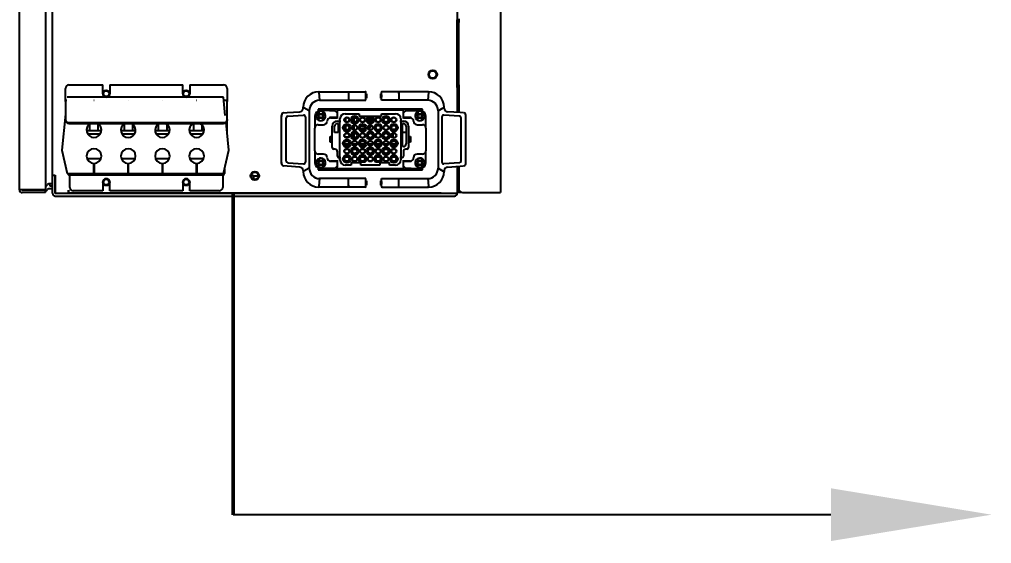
# Model space of a CAD drawing. Header units: inches. Extents: x 0 to 34, y 0 to 22.
# Drawn here: x 24.772 to 27.797, y 3.412 to 5.043 of the extents above; entities that cross this region are included whole.
import ezdxf
from ezdxf import colors
from ezdxf.entities.mleader import LeaderData, LeaderLine
from ezdxf.enums import TextEntityAlignment as Align
from ezdxf.math import Vec2, Vec3

# ---------------------------------------------------------------- set-up
doc = ezdxf.new("R2010")
doc.units = ezdxf.units.IN
doc.header["$MEASUREMENT"] = 0
doc.layers.add('ETHERNET', color=150, linetype='Continuous', lineweight=50)
doc.layers.add('PSYMS', color=7, linetype='Continuous')
doc.styles.get("Standard").update_dxf_attribs({"font": 'arial.ttf'})
doc.styles.add('WD', font='romans.shx')

# ---------------------------------------------------------------- blocks, each defined once
blk = doc.blocks.new('HDV1_RIB30')
at = {"color": 7, "linetype": 'Continuous'}
for p, q in [((0.2583, 0.0215), (0.2583, 1.9934)), ((0.3394, 1.9934), (0.3394, 0.0215)), ((1.7556, 1.9858), (1.7556, 0.0183)), ((0.361, 0.0669), (0.361, 1.9096)), ((1.6205, 1.4538), (1.6205, 0.5503)), ((1.6205, 0.5426), (1.6205, 0.5503)), ((1.6259, 0.5534), (1.6259, 0.5426)), ((1.6205, 0.348), (1.6205, 0.5426)), ((1.6259, 0.348), (1.6259, 0.5426)), ((0.4016, 0.2994), (0.4016, 0.3372)), ((0.4124, 0.348), (0.5178, 0.348)), ((0.5178, 0.321), (0.5178, 0.348)), ((0.5394, 0.348), (0.7664, 0.348)), ((0.5394, 0.348), (0.5394, 0.321)), ((0.7664, 0.321), (0.7664, 0.348)), ((0.788, 0.348), (0.8934, 0.348)), ((0.788, 0.348), (0.788, 0.321)), ((0.9043, 0.3372), (0.9043, 0.2994)), ((1.6205, 0.3403), (1.6205, 0.348)), ((1.6205, 0.3403), (1.6205, 0.2617)), ((1.6259, 0.3372), (1.6205, 0.3372)), ((1.6259, 0.348), (1.6259, 0.3372)), ((1.6259, 0.3372), (1.6259, 0.3372)), ((1.6259, 0.3372), (1.6259, 0.2613)), ((1.6259, 0.2613), (1.6259, 0.3372)), ((0.49, 0.3102), (0.4068, 0.3102)), ((0.5965, 0.3102), (0.4905, 0.3102)), ((0.703, 0.3102), (0.597, 0.3102)), ((0.8095, 0.3102), (0.7035, 0.3102)), ((0.8932, 0.3102), (0.81, 0.3102)), ((0.8989, 0.2531), (0.8932, 0.3102)), ((1.1897, 0.3269), (1.1907, 0.3269)), ((1.1899, 0.3242), (1.1924, 0.3002)), ((1.1907, 0.3269), (1.2811, 0.3269)), ((1.2826, 0.3242), (1.2804, 0.3242)), ((1.2811, 0.3269), (1.2848, 0.3269)), ((1.2848, 0.3242), (1.2826, 0.3242)), ((1.2826, 0.3242), (1.2826, 0.3002)), ((1.2848, 0.3269), (1.3205, 0.3269)), ((1.3205, 0.3269), (1.3338, 0.3269)), ((1.3365, 0.3002), (1.3365, 0.3242)), ((1.337, 0.3205), (1.3365, 0.3205)), ((1.3365, 0.3175), (1.3365, 0.3175)), ((1.3365, 0.3175), (1.3365, 0.3094)), ((1.3365, 0.3175), (1.3365, 0.3175)), ((1.3365, 0.3094), (1.3365, 0.3094)), ((1.3365, 0.3094), (1.3365, 0.3094)), ((1.337, 0.3069), (1.3365, 0.3069)), ((1.3387, 0.3205), (1.337, 0.3205)), ((1.3387, 0.3069), (1.337, 0.3069)), ((1.3387, 0.3205), (1.3387, 0.3069)), ((1.3387, 0.3205), (1.3387, 0.3205)), ((1.3387, 0.3069), (1.3387, 0.3069)), ((1.3823, 0.3205), (1.3822, 0.3205)), ((1.3822, 0.3205), (1.3822, 0.3069)), ((1.3823, 0.3069), (1.3822, 0.3069)), ((1.3823, 0.3205), (1.384, 0.3205)), ((1.3823, 0.3069), (1.384, 0.3069)), ((1.384, 0.3205), (1.3845, 0.3205)), ((1.384, 0.3069), (1.3845, 0.3069)), ((1.3844, 0.3175), (1.3844, 0.3175)), ((1.3844, 0.3175), (1.3844, 0.3094)), ((1.3844, 0.3175), (1.3845, 0.3175)), ((1.3844, 0.3094), (1.3844, 0.3094)), ((1.3844, 0.3094), (1.3845, 0.3094)), ((1.3845, 0.3002), (1.3845, 0.3242)), ((1.4005, 0.3269), (1.3872, 0.3269)), ((1.4361, 0.3269), (1.4005, 0.3269)), ((1.4398, 0.3269), (1.4361, 0.3269)), ((1.4361, 0.3242), (1.4384, 0.3242)), ((1.4384, 0.3242), (1.4384, 0.3002)), ((1.4384, 0.3242), (1.4406, 0.3242)), ((1.5302, 0.3269), (1.4398, 0.3269)), ((1.531, 0.3242), (1.5286, 0.3002)), ((1.5313, 0.3269), (1.5302, 0.3269)), ((0.4016, 0.2994), (0.4016, 0.2994)), ((0.4016, 0.2967), (0.4016, 0.2994)), ((0.4057, 0.2994), (0.4016, 0.2994)), ((0.4016, 0.2967), (0.4016, 0.2399)), ((0.4905, 0.2994), (0.49, 0.2994)), ((0.597, 0.2994), (0.5965, 0.2994)), ((0.7035, 0.2994), (0.703, 0.2994)), ((0.81, 0.2994), (0.8095, 0.2994)), ((0.8988, 0.2994), (0.8943, 0.2994)), ((0.9043, 0.2994), (0.8988, 0.2994)), ((0.9043, 0.2994), (0.9043, 0.2994)), ((0.9043, 0.2994), (0.9043, 0.2967)), ((0.9043, 0.2399), (0.9043, 0.2967)), ((1.141, 0.2768), (1.141, 0.2783)), ((1.141, 0.2751), (1.141, 0.2768)), ((1.1599, 0.2678), (1.1437, 0.2768)), ((1.188, 0.2729), (1.188, 0.2671)), ((1.5124, 0.2729), (1.188, 0.2729)), ((1.188, 0.2727), (1.2172, 0.2727)), ((1.1924, 0.3002), (1.2826, 0.3002)), ((1.2172, 0.2688), (1.2172, 0.2729)), ((1.2172, 0.2688), (1.2172, 0.2729)), ((1.2264, 0.2688), (1.2264, 0.2729)), ((1.2264, 0.2688), (1.2264, 0.2729)), ((1.2315, 0.2711), (1.2284, 0.2729)), ((1.2317, 0.2729), (1.2332, 0.272)), ((1.233, 0.2721), (1.233, 0.2729)), ((1.2729, 0.2729), (1.2729, 0.2702)), ((1.2826, 0.3002), (1.3205, 0.3002)), ((1.2891, 0.2729), (1.2891, 0.2702)), ((1.2999, 0.2702), (1.2999, 0.2729)), ((1.3162, 0.2729), (1.3162, 0.2702)), ((1.3178, 0.2702), (1.3178, 0.2729)), ((1.3205, 0.3002), (1.3365, 0.3002)), ((1.3605, 0.2702), (1.3605, 0.2729)), ((1.4005, 0.3002), (1.3845, 0.3002)), ((1.4384, 0.3002), (1.4005, 0.3002)), ((1.5286, 0.3002), (1.4384, 0.3002)), ((1.4891, 0.2729), (1.4891, 0.2688)), ((1.4891, 0.2729), (1.4891, 0.2688)), ((1.4983, 0.2729), (1.4983, 0.2688)), ((1.4983, 0.2729), (1.4983, 0.2688)), ((1.5097, 0.2716), (1.5097, 0.2729)), ((1.5124, 0.2723), (1.5097, 0.2723)), ((1.5124, 0.2671), (1.5124, 0.2729)), ((1.561, 0.2678), (1.5772, 0.2768)), ((1.5799, 0.2768), (1.5799, 0.2783)), ((1.5799, 0.2751), (1.5799, 0.2768)), ((0.4016, 0.2574), (0.3905, 0.1453)), ((1.0734, 0.1035), (1.0734, 0.253)), ((1.0813, 0.2609), (1.0914, 0.2616)), ((1.0886, 0.111), (1.0886, 0.2455)), ((1.0914, 0.2616), (1.131, 0.2643)), ((1.0936, 0.2509), (1.1423, 0.2543)), ((1.148, 0.2489), (1.148, 0.1076)), ((1.1599, 0.2678), (1.1599, 0.0888)), ((1.1778, 0.251), (1.1778, 0.2169)), ((1.1854, 0.259), (1.1842, 0.2601)), ((1.1881, 0.2562), (1.1854, 0.259)), ((1.19, 0.2512), (1.1871, 0.2541)), ((1.1871, 0.2484), (1.19, 0.2512)), ((1.1873, 0.2632), (1.1884, 0.262)), ((1.1903, 0.254), (1.1881, 0.2562)), ((1.1884, 0.262), (1.1912, 0.2593)), ((1.1919, 0.2512), (1.19, 0.2512)), ((1.1912, 0.2593), (1.1934, 0.2571)), ((1.1933, 0.2603), (1.1962, 0.2574)), ((1.1962, 0.2451), (1.1933, 0.2422)), ((1.2228, 0.2688), (1.1956, 0.2688)), ((1.1962, 0.2574), (1.199, 0.2603)), ((1.1962, 0.2574), (1.1962, 0.2555)), ((1.1962, 0.2451), (1.1962, 0.247)), ((1.199, 0.2422), (1.1962, 0.2451)), ((1.2011, 0.2432), (1.199, 0.2454)), ((1.2004, 0.2512), (1.2023, 0.2512)), ((1.2039, 0.2405), (1.2011, 0.2432)), ((1.202, 0.2484), (1.2042, 0.2463)), ((1.2052, 0.2541), (1.2023, 0.2512)), ((1.2023, 0.2512), (1.2052, 0.2484)), ((1.2042, 0.2463), (1.2069, 0.2435)), ((1.2069, 0.2435), (1.2081, 0.2424)), ((1.2228, 0.2688), (1.2343, 0.2688)), ((1.2343, 0.2464), (1.2248, 0.2464)), ((1.2304, 0.2705), (1.2264, 0.2705)), ((1.2264, 0.2458), (1.2264, 0.2464)), ((1.2264, 0.2458), (1.2264, 0.2464)), ((1.2264, 0.2458), (1.247, 0.2458)), ((1.2274, 0.2688), (1.2324, 0.2716)), ((1.2332, 0.2702), (1.2307, 0.2688)), ((1.233, 0.2458), (1.233, 0.2464)), ((1.2334, 0.2719), (1.2362, 0.2719)), ((1.2362, 0.2703), (1.2334, 0.2703)), ((1.2343, 0.2688), (1.24, 0.2688)), ((1.247, 0.2464), (1.2343, 0.2464)), ((1.2362, 0.2719), (1.2362, 0.2703)), ((1.2362, 0.2462), (1.2362, 0.2464)), ((1.2399, 0.2458), (1.2399, 0.2464)), ((1.247, 0.2616), (1.24, 0.2688)), ((1.2436, 0.265), (1.247, 0.2653)), ((1.247, 0.2702), (1.247, 0.2648)), ((1.247, 0.2702), (1.4534, 0.2702)), ((1.247, 0.2648), (1.247, 0.2431)), ((1.2556, 0.2356), (1.2556, 0.2421)), ((1.2718, 0.2583), (1.3151, 0.2583)), ((1.2729, 0.2446), (1.2729, 0.2335)), ((1.2999, 0.2322), (1.2999, 0.2459)), ((1.3151, 0.2583), (1.3151, 0.2556)), ((1.3151, 0.2556), (1.3151, 0.2502)), ((1.3151, 0.2512), (1.3853, 0.2512)), ((1.3286, 0.2512), (1.3286, 0.2514)), ((1.3453, 0.2456), (1.3396, 0.2456)), ((1.3608, 0.2456), (1.3551, 0.2456)), ((1.3853, 0.2583), (1.4286, 0.2583)), ((1.3853, 0.2556), (1.3853, 0.2583)), ((1.3853, 0.2502), (1.3853, 0.2556)), ((1.4448, 0.2421), (1.4448, 0.2356)), ((1.4534, 0.2648), (1.4534, 0.2702)), ((1.4604, 0.2688), (1.4534, 0.2616)), ((1.4534, 0.2653), (1.4568, 0.265)), ((1.4534, 0.2431), (1.4534, 0.2648)), ((1.4661, 0.2464), (1.4534, 0.2464)), ((1.4534, 0.2458), (1.474, 0.2458)), ((1.4604, 0.2688), (1.4661, 0.2688)), ((1.4605, 0.2458), (1.4605, 0.2464)), ((1.4661, 0.2688), (1.4776, 0.2688)), ((1.4756, 0.2464), (1.4661, 0.2464)), ((1.4776, 0.2688), (1.5048, 0.2688)), ((1.4935, 0.259), (1.4923, 0.2601)), ((1.4962, 0.2562), (1.4935, 0.259)), ((1.4981, 0.2512), (1.4953, 0.2541)), ((1.4953, 0.2484), (1.4981, 0.2512)), ((1.4954, 0.2632), (1.4966, 0.262)), ((1.4984, 0.254), (1.4962, 0.2562)), ((1.4966, 0.262), (1.4993, 0.2593)), ((1.5, 0.2512), (1.4981, 0.2512)), ((1.4993, 0.2593), (1.5015, 0.2571)), ((1.5014, 0.2603), (1.5043, 0.2574)), ((1.5043, 0.2451), (1.5014, 0.2422)), ((1.5043, 0.2574), (1.5072, 0.2603)), ((1.5043, 0.2574), (1.5043, 0.2555)), ((1.5043, 0.2451), (1.5043, 0.247)), ((1.5072, 0.2422), (1.5043, 0.2451)), ((1.5092, 0.2432), (1.5071, 0.2454)), ((1.5085, 0.2512), (1.5104, 0.2512)), ((1.512, 0.2405), (1.5092, 0.2432)), ((1.5097, 0.2716), (1.5097, 0.2681)), ((1.5124, 0.2691), (1.5097, 0.2691)), ((1.5101, 0.2484), (1.5123, 0.2463)), ((1.5133, 0.2541), (1.5104, 0.2512)), ((1.5104, 0.2512), (1.5133, 0.2484)), ((1.5123, 0.2463), (1.515, 0.2435)), ((1.515, 0.2435), (1.5162, 0.2424)), ((1.5226, 0.2169), (1.5226, 0.251)), ((1.561, 0.2678), (1.561, 0.0888)), ((1.5729, 0.2489), (1.5729, 0.1076)), ((1.6273, 0.2509), (1.5787, 0.2543)), ((1.6295, 0.2616), (1.59, 0.2643)), ((1.6397, 0.2609), (1.6295, 0.2616)), ((1.6324, 0.111), (1.6324, 0.2455)), ((1.6475, 0.1035), (1.6475, 0.253)), ((0.4016, 0.2372), (0.4016, 0.2399)), ((0.4016, 0.2368), (0.4016, 0.2372)), ((0.4016, 0.2368), (0.4016, 0.2368)), ((0.4124, 0.2305), (0.8934, 0.2305)), ((0.4124, 0.2278), (0.8934, 0.2278)), ((0.4763, 0.2257), (0.4763, 0.2053)), ((0.5033, 0.2053), (0.5033, 0.2264)), ((0.5842, 0.2267), (0.5842, 0.2053)), ((0.6112, 0.2053), (0.6112, 0.2253)), ((0.6904, 0.2265), (0.6904, 0.2053)), ((0.7175, 0.2053), (0.7175, 0.2255)), ((0.8003, 0.2278), (0.8003, 0.2053)), ((0.8273, 0.2053), (0.8273, 0.2223)), ((0.9095, 0.1453), (0.9011, 0.2305)), ((0.9043, 0.2399), (0.9043, 0.2372)), ((0.9043, 0.2372), (0.9043, 0.2368)), ((0.9043, 0.2368), (0.9043, 0.2368)), ((0.9043, 0.1981), (0.9043, 0.2368)), ((1.1772, 0.1431), (1.1772, 0.2134)), ((1.1778, 0.2169), (1.1778, 0.2169)), ((1.188, 0.2242), (1.2048, 0.2242)), ((1.205, 0.2393), (1.2039, 0.2405)), ((1.2313, 0.1534), (1.2313, 0.2194)), ((1.2391, 0.1999), (1.2391, 0.2194)), ((1.2472, 0.2275), (1.2502, 0.2275)), ((1.2475, 0.2356), (1.2556, 0.2356)), ((1.2502, 0.2275), (1.2502, 0.1999)), ((1.2529, 0.2329), (1.2556, 0.2356)), ((1.2556, 0.2356), (1.2583, 0.2356)), ((1.2556, 0.121), (1.2556, 0.2356)), ((1.2729, 0.2203), (1.2729, 0.2092)), ((1.2999, 0.2079), (1.2999, 0.2216)), ((1.3216, 0.2196), (1.331, 0.2196)), ((1.3572, 0.2391), (1.3432, 0.2391)), ((1.3434, 0.2375), (1.357, 0.2375)), ((1.3561, 0.2353), (1.3443, 0.2353)), ((1.3451, 0.2196), (1.3484, 0.2196)), ((1.3475, 0.2134), (1.3527, 0.2213)), ((1.4421, 0.2356), (1.4448, 0.2356)), ((1.4448, 0.2356), (1.4448, 0.121)), ((1.4448, 0.2356), (1.4529, 0.2356)), ((1.4475, 0.2329), (1.4448, 0.2356)), ((1.4502, 0.2275), (1.4533, 0.2275)), ((1.4502, 0.1561), (1.4502, 0.2275)), ((1.4614, 0.2194), (1.4614, 0.1642)), ((1.4691, 0.2194), (1.4691, 0.1534)), ((1.4956, 0.2242), (1.5124, 0.2242)), ((1.5131, 0.2393), (1.512, 0.2405)), ((1.5226, 0.2169), (1.5226, 0.2169)), ((1.5232, 0.2134), (1.5232, 0.1431)), ((0.5131, 0.2053), (0.4674, 0.2053)), ((0.5092, 0.1945), (0.4713, 0.1945)), ((0.6196, 0.2053), (0.5739, 0.2053)), ((0.6157, 0.1945), (0.5778, 0.1945)), ((0.7261, 0.2053), (0.6804, 0.2053)), ((0.7222, 0.1945), (0.6843, 0.1945)), ((0.8326, 0.2053), (0.7869, 0.2053)), ((0.8287, 0.1945), (0.7908, 0.1945)), ((1.2248, 0.1872), (1.2313, 0.1872)), ((1.2248, 0.1694), (1.2248, 0.1872)), ((1.2264, 0.1694), (1.2264, 0.1872)), ((1.2264, 0.1694), (1.2264, 0.1872)), ((1.2264, 0.1865), (1.227, 0.1865)), ((1.2269, 0.1872), (1.227, 0.1864)), ((1.227, 0.1864), (1.2313, 0.1864)), ((1.227, 0.1702), (1.227, 0.1864)), ((1.2502, 0.1999), (1.2391, 0.1999)), ((1.2714, 0.1865), (1.2831, 0.1865)), ((1.2764, 0.1974), (1.278, 0.1974)), ((1.2999, 0.1836), (1.2999, 0.1973)), ((1.3318, 0.211), (1.3243, 0.211)), ((1.4216, 0.2099), (1.4283, 0.2099)), ((1.4216, 0.2079), (1.4216, 0.2099)), ((1.4216, 0.1836), (1.4216, 0.1973)), ((1.4614, 0.1999), (1.4502, 0.1999)), ((1.4691, 0.1872), (1.4756, 0.1872)), ((1.4691, 0.1864), (1.4734, 0.1864)), ((1.4734, 0.1864), (1.4735, 0.1872)), ((1.4734, 0.1864), (1.4734, 0.1702)), ((1.474, 0.1872), (1.474, 0.1694)), ((1.4756, 0.1872), (1.4756, 0.1694)), ((1.2313, 0.1694), (1.2248, 0.1694)), ((1.227, 0.1702), (1.2269, 0.1694)), ((1.2313, 0.1702), (1.227, 0.1702)), ((1.2704, 0.1646), (1.2841, 0.1646)), ((1.2947, 0.1646), (1.3084, 0.1646)), ((1.319, 0.1646), (1.3328, 0.1646)), ((1.3433, 0.1646), (1.3571, 0.1646)), ((1.3677, 0.1646), (1.3814, 0.1646)), ((1.392, 0.1646), (1.4057, 0.1646)), ((1.4163, 0.1646), (1.4301, 0.1646)), ((1.4533, 0.1561), (1.4502, 0.1561)), ((1.4734, 0.1702), (1.4691, 0.1702)), ((1.4756, 0.1694), (1.4691, 0.1694)), ((1.4735, 0.1694), (1.4734, 0.1702)), ((0.3905, 0.1453), (0.4068, 0.0723)), ((0.8932, 0.0723), (0.9095, 0.1453)), ((1.1778, 0.1396), (1.1778, 0.1056)), ((1.1778, 0.1396), (1.1778, 0.1396)), ((1.2048, 0.1323), (1.188, 0.1323)), ((1.2394, 0.148), (1.2367, 0.148)), ((1.2475, 0.1264), (1.2475, 0.1399)), ((1.2556, 0.121), (1.2529, 0.1237)), ((1.2746, 0.1483), (1.2798, 0.1483)), ((1.299, 0.1483), (1.3041, 0.1483)), ((1.3233, 0.1483), (1.3285, 0.1483)), ((1.3476, 0.1483), (1.3528, 0.1483)), ((1.3719, 0.1483), (1.3771, 0.1483)), ((1.3963, 0.1483), (1.4014, 0.1483)), ((1.4206, 0.1483), (1.4258, 0.1483)), ((1.4448, 0.121), (1.4475, 0.1237)), ((1.4529, 0.1399), (1.4529, 0.1264)), ((1.4637, 0.148), (1.461, 0.148)), ((1.5124, 0.1323), (1.4956, 0.1323)), ((1.5226, 0.1056), (1.5226, 0.1396)), ((1.5226, 0.1396), (1.5226, 0.1396)), ((0.4686, 0.1188), (0.512, 0.1188)), ((0.49, 0.0723), (0.49, 0.1034)), ((0.4905, 0.094), (0.49, 0.094)), ((0.4905, 0.1034), (0.4905, 0.0723)), ((0.5751, 0.1188), (0.6184, 0.1188)), ((0.5965, 0.0723), (0.5965, 0.1034)), ((0.597, 0.094), (0.5965, 0.094)), ((0.597, 0.1034), (0.597, 0.0723)), ((0.6815, 0.1188), (0.7249, 0.1188)), ((0.703, 0.0723), (0.703, 0.1034)), ((0.7035, 0.094), (0.703, 0.094)), ((0.7035, 0.1034), (0.7035, 0.0723)), ((0.788, 0.1188), (0.8314, 0.1188)), ((0.8095, 0.0723), (0.8095, 0.1034)), ((0.81, 0.094), (0.8095, 0.094)), ((0.81, 0.1034), (0.81, 0.0723)), ((1.0914, 0.095), (1.0813, 0.0957)), ((1.131, 0.0922), (1.0914, 0.095)), ((1.0936, 0.1056), (1.1423, 0.1022)), ((1.1854, 0.113), (1.1842, 0.1142)), ((1.1881, 0.1103), (1.1854, 0.113)), ((1.19, 0.1053), (1.1871, 0.1082)), ((1.1871, 0.1024), (1.19, 0.1053)), ((1.1873, 0.1172), (1.1884, 0.1161)), ((1.1903, 0.1081), (1.1881, 0.1103)), ((1.1884, 0.1161), (1.1912, 0.1133)), ((1.1919, 0.1053), (1.19, 0.1053)), ((1.1912, 0.1133), (1.1934, 0.1112)), ((1.1933, 0.1143), (1.1962, 0.1114)), ((1.1962, 0.0992), (1.1933, 0.0963)), ((1.1962, 0.1114), (1.199, 0.1143)), ((1.1962, 0.1114), (1.1962, 0.1095)), ((1.1962, 0.0992), (1.1962, 0.1011)), ((1.199, 0.0963), (1.1962, 0.0992)), ((1.2011, 0.0973), (1.199, 0.0994)), ((1.2004, 0.1053), (1.2023, 0.1053)), ((1.2039, 0.0945), (1.2011, 0.0973)), ((1.202, 0.1025), (1.2042, 0.1003)), ((1.2052, 0.1082), (1.2023, 0.1053)), ((1.2023, 0.1053), (1.2052, 0.1024)), ((1.205, 0.0934), (1.2039, 0.0945)), ((1.2042, 0.1003), (1.2069, 0.0976)), ((1.2069, 0.0976), (1.2081, 0.0964)), ((1.2248, 0.1102), (1.2343, 0.1102)), ((1.247, 0.1107), (1.2264, 0.1107)), ((1.2343, 0.1102), (1.247, 0.1102)), ((1.2399, 0.1102), (1.2399, 0.1107)), ((1.24, 0.0877), (1.247, 0.095)), ((1.2436, 0.0915), (1.247, 0.0913)), ((1.247, 0.1134), (1.247, 0.0918)), ((1.247, 0.0864), (1.247, 0.0918)), ((1.2556, 0.121), (1.2529, 0.121)), ((1.2556, 0.1145), (1.2556, 0.121)), ((1.2583, 0.121), (1.2556, 0.121)), ((1.2907, 0.0983), (1.2718, 0.0983)), ((1.2907, 0.1064), (1.2907, 0.101)), ((1.3205, 0.1053), (1.2907, 0.1053)), ((1.2907, 0.101), (1.2907, 0.0983)), ((1.3172, 0.1085), (1.3345, 0.1085)), ((1.3205, 0.101), (1.3205, 0.1064)), ((1.3205, 0.0983), (1.3205, 0.101)), ((1.3799, 0.0983), (1.3205, 0.0983)), ((1.3659, 0.1085), (1.3832, 0.1085)), ((1.3799, 0.1064), (1.3799, 0.101)), ((1.4097, 0.1053), (1.3799, 0.1053)), ((1.3799, 0.101), (1.3799, 0.0983)), ((1.4097, 0.101), (1.4097, 0.1064)), ((1.4097, 0.0983), (1.4097, 0.101)), ((1.4286, 0.0983), (1.4097, 0.0983)), ((1.4448, 0.121), (1.4421, 0.121)), ((1.4448, 0.121), (1.4448, 0.1145)), ((1.4475, 0.121), (1.4448, 0.121)), ((1.4534, 0.0918), (1.4534, 0.1134)), ((1.474, 0.1107), (1.4534, 0.1107)), ((1.4534, 0.1102), (1.4661, 0.1102)), ((1.4534, 0.095), (1.4604, 0.0877)), ((1.4534, 0.0918), (1.4534, 0.0864)), ((1.4534, 0.0913), (1.4568, 0.0915)), ((1.4605, 0.1102), (1.4605, 0.1107)), ((1.4661, 0.1102), (1.4756, 0.1102)), ((1.4923, 0.0964), (1.4935, 0.0976)), ((1.4935, 0.0976), (1.4962, 0.1003)), ((1.4981, 0.1053), (1.4953, 0.1082)), ((1.4953, 0.1024), (1.4981, 0.1053)), ((1.4966, 0.0945), (1.4954, 0.0934)), ((1.4962, 0.1003), (1.4984, 0.1025)), ((1.4993, 0.0973), (1.4966, 0.0945)), ((1.4981, 0.1053), (1.5, 0.1053)), ((1.5015, 0.0994), (1.4993, 0.0973)), ((1.5014, 0.1143), (1.5043, 0.1114)), ((1.5043, 0.0992), (1.5014, 0.0963)), ((1.5043, 0.1114), (1.5072, 0.1143)), ((1.5043, 0.1095), (1.5043, 0.1114)), ((1.5043, 0.1011), (1.5043, 0.0992)), ((1.5072, 0.0963), (1.5043, 0.0992)), ((1.5071, 0.1112), (1.5092, 0.1133)), ((1.5104, 0.1053), (1.5085, 0.1053)), ((1.5092, 0.1133), (1.512, 0.1161)), ((1.5123, 0.1103), (1.5101, 0.1081)), ((1.5133, 0.1082), (1.5104, 0.1053)), ((1.5104, 0.1053), (1.5133, 0.1024)), ((1.512, 0.1161), (1.5131, 0.1172)), ((1.515, 0.113), (1.5123, 0.1103)), ((1.5162, 0.1142), (1.515, 0.113)), ((1.6273, 0.1056), (1.5787, 0.1022)), ((1.59, 0.0922), (1.6295, 0.095)), ((1.6205, 0.0938), (1.6205, 0.0113)), ((1.6259, 0.0942), (1.6259, 0.0237)), ((1.6259, 0.0237), (1.6259, 0.0942)), ((1.6295, 0.095), (1.6397, 0.0957)), ((0.361, 0.0107), (0.361, 0.0669)), ((0.361, 0.0669), (0.3697, 0.0669)), ((0.3697, 0.0669), (0.3697, 0.0113)), ((0.3697, 0.0669), (0.3697, 0.0669)), ((0.3697, 0.0669), (0.3697, 0.0669)), ((0.3697, 0.0107), (0.3697, 0.0669)), ((0.4068, 0.0723), (0.49, 0.0723)), ((0.4151, 0.0723), (0.4151, 0.0669)), ((0.4151, 0.0669), (0.4151, 0.0723)), ((0.4151, 0.0669), (0.4151, 0.0669)), ((0.4151, 0.0291), (0.4151, 0.0669)), ((0.4151, 0.0669), (0.4151, 0.0669)), ((0.8907, 0.0669), (0.4151, 0.0669)), ((0.4905, 0.0723), (0.5965, 0.0723)), ((0.597, 0.0723), (0.703, 0.0723)), ((0.7035, 0.0723), (0.8095, 0.0723)), ((0.81, 0.0723), (0.8932, 0.0723)), ((0.8907, 0.0723), (0.8907, 0.0669)), ((0.8907, 0.0723), (0.8907, 0.0669)), ((0.8907, 0.0669), (0.8907, 0.0291)), ((0.8907, 0.0669), (0.8907, 0.0669)), ((0.8907, 0.0669), (0.8907, 0.0669)), ((0.8962, 0.0854), (0.8962, 0.0723)), ((0.9875, 0.0648), (0.9796, 0.0648)), ((0.9875, 0.0648), (1.0019, 0.0648)), ((0.9875, 0.0561), (0.9875, 0.0648)), ((1.141, 0.0814), (1.141, 0.0798)), ((1.141, 0.0797), (1.141, 0.0783)), ((1.1599, 0.0888), (1.1437, 0.0798)), ((1.188, 0.0894), (1.188, 0.0837)), ((1.188, 0.0837), (1.5124, 0.0837)), ((1.2228, 0.0877), (1.1956, 0.0877)), ((1.2343, 0.0877), (1.2228, 0.0877)), ((1.24, 0.0877), (1.2343, 0.0877)), ((1.4534, 0.0864), (1.247, 0.0864)), ((1.4661, 0.0877), (1.4604, 0.0877)), ((1.4776, 0.0877), (1.4661, 0.0877)), ((1.4776, 0.0877), (1.5048, 0.0877)), ((1.5124, 0.0837), (1.5124, 0.0894)), ((1.561, 0.0888), (1.5772, 0.0798)), ((1.5799, 0.0814), (1.5799, 0.0798)), ((1.5799, 0.0797), (1.5799, 0.0783)), ((0.361, 0.0405), (0.3495, 0.0405)), ((0.3518, 0.0405), (0.3518, 0.0373)), ((0.361, 0.0404), (0.3518, 0.0404)), ((0.3594, 0.0353), (0.361, 0.0382)), ((0.3594, 0.0353), (0.361, 0.0382)), ((0.5178, 0.0453), (0.5178, 0.0183)), ((0.5394, 0.0183), (0.5394, 0.0453)), ((0.7664, 0.0453), (0.7664, 0.0183)), ((0.788, 0.0183), (0.788, 0.0453)), ((0.9875, 0.0561), (0.9837, 0.0561)), ((0.9875, 0.0561), (0.9875, 0.0541)), ((1.1924, 0.0563), (1.1899, 0.0323)), ((1.2826, 0.0563), (1.1924, 0.0563)), ((1.2826, 0.0323), (1.2804, 0.0323)), ((1.3205, 0.0563), (1.2826, 0.0563)), ((1.2826, 0.0323), (1.2826, 0.0563)), ((1.2848, 0.0323), (1.2826, 0.0323)), ((1.3365, 0.0563), (1.3205, 0.0563)), ((1.3365, 0.0323), (1.3365, 0.0563)), ((1.337, 0.0496), (1.3365, 0.0496)), ((1.3365, 0.0472), (1.3365, 0.0472)), ((1.3365, 0.0472), (1.3365, 0.039)), ((1.3365, 0.0472), (1.3365, 0.0472)), ((1.3365, 0.039), (1.3365, 0.039)), ((1.3365, 0.039), (1.3365, 0.039)), ((1.337, 0.0361), (1.3365, 0.0361)), ((1.3387, 0.0496), (1.337, 0.0496)), ((1.3387, 0.0361), (1.337, 0.0361)), ((1.3387, 0.0496), (1.3387, 0.0361)), ((1.3387, 0.0496), (1.3387, 0.0496)), ((1.3387, 0.0361), (1.3387, 0.0361)), ((1.3823, 0.0496), (1.3822, 0.0496)), ((1.3822, 0.0496), (1.3822, 0.0361)), ((1.3823, 0.0361), (1.3822, 0.0361)), ((1.3823, 0.0496), (1.384, 0.0496)), ((1.3823, 0.0361), (1.384, 0.0361)), ((1.384, 0.0496), (1.3845, 0.0496)), ((1.384, 0.0361), (1.3845, 0.0361)), ((1.3844, 0.0472), (1.3844, 0.0472)), ((1.3844, 0.0472), (1.3844, 0.039)), ((1.3844, 0.0472), (1.3845, 0.0472)), ((1.3844, 0.039), (1.3844, 0.039)), ((1.3844, 0.039), (1.3845, 0.039)), ((1.3845, 0.0323), (1.3845, 0.0563)), ((1.3845, 0.0563), (1.4005, 0.0563)), ((1.4005, 0.0563), (1.4384, 0.0563)), ((1.4361, 0.0323), (1.4384, 0.0323)), ((1.4384, 0.0323), (1.4384, 0.0563)), ((1.4384, 0.0563), (1.5286, 0.0563)), ((1.4384, 0.0323), (1.4406, 0.0323)), ((1.5286, 0.0563), (1.531, 0.0323)), ((1.6259, 0.0318), (1.6205, 0.0318)), ((0.267, 0.0215), (0.2583, 0.0215)), ((0.2583, 0.0215), (0.2583, 0.0215)), ((0.267, 0.0215), (0.2583, 0.0215)), ((0.3394, 0.0215), (0.267, 0.0215)), ((0.267, 0.0215), (0.267, 0.0215)), ((0.267, 0.0215), (0.3307, 0.0215)), ((0.3394, 0.0129), (0.267, 0.0129)), ((0.3307, 0.0215), (0.3394, 0.0215)), ((0.3307, 0.0215), (0.3307, 0.0215)), ((0.3394, 0.0129), (0.3394, 0.0215)), ((0.3394, 0.0215), (0.3394, 0.0215)), ((0.361, 0.0247), (0.3495, 0.0247)), ((0.3697, 0.0113), (0.4107, 0.0113)), ((0.3697, 0.0107), (1.6118, 0.0107)), ((0.3697, 0.0021), (1.6118, 0.0021)), ((0.3826, 0.0107), (0.3826, 0.0113)), ((0.388, 0.0107), (0.388, 0.0113)), ((0.388, 0.0113), (0.388, 0.0107)), ((0.4107, 0.0199), (0.4107, 0.0113)), ((0.4107, 0.0199), (0.4107, 0.0199)), ((0.4107, 0.0113), (0.4107, 0.0199)), ((1.5707, 0.0113), (0.4107, 0.0113)), ((0.5178, 0.0183), (0.4259, 0.0183)), ((0.7664, 0.0183), (0.5394, 0.0183)), ((0.8799, 0.0183), (0.788, 0.0183)), ((0.9178, 0.0113), (0.9178, 0.0107)), ((0.9178, 0.0107), (0.9178, 0.0113)), ((0.9232, 0.0113), (0.9232, 0.0107)), ((1.1497, 0.0107), (1.1497, 0.0113)), ((1.1907, 0.0296), (1.1897, 0.0296)), ((1.2811, 0.0296), (1.1907, 0.0296)), ((1.2848, 0.0296), (1.2811, 0.0296)), ((1.3205, 0.0296), (1.2848, 0.0296)), ((1.3338, 0.0296), (1.3205, 0.0296)), ((1.3872, 0.0296), (1.4005, 0.0296)), ((1.3929, 0.0107), (1.3929, 0.0113)), ((1.4005, 0.0296), (1.4361, 0.0296)), ((1.4361, 0.0296), (1.4398, 0.0296)), ((1.4398, 0.0296), (1.5302, 0.0296)), ((1.5302, 0.0296), (1.5313, 0.0296)), ((1.5707, 0.0113), (1.6118, 0.0113)), ((1.6118, 0.0112), (1.6118, 0.0113)), ((1.6118, 0.0113), (1.6205, 0.0113)), ((1.6118, 0.0112), (1.6118, 0.0107)), ((1.6118, 0.0112), (1.6205, 0.0112)), ((1.6205, 0.0183), (1.6273, 0.0183)), ((1.6313, 0.0129), (1.6205, 0.0129)), ((1.6205, 0.0112), (1.6205, 0.0113)), ((1.6205, 0.0112), (1.6205, 0.0107)), ((1.6259, 0.0232), (1.6259, 0.0237)), ((1.6367, 0.0129), (1.7502, 0.0129)), ((1.6367, 0.0129), (1.6367, 0.0129)), ((1.7502, 0.0129), (1.7556, 0.0129)), ((1.7556, 0.0183), (1.7556, 0.0129))]:
    blk.add_line(p, q, dxfattribs=at)
for centre, radius in [((1.5442, 0.3804), 0.0135), ((1.5442, 0.3804), 0.0112), ((0.5286, 0.321), 0.0108), ((0.5286, 0.321), 0.00876), ((0.7772, 0.321), 0.0108), ((0.7772, 0.321), 0.00876), ((1.2772, 0.2391), 0.00811), ((1.2772, 0.2391), 0.00703), ((1.3016, 0.2391), 0.0124), ((1.3016, 0.2391), 0.00838), ((1.3016, 0.2391), 0.00811), ((1.3016, 0.2391), 0.00703), ((1.3259, 0.2391), 0.00811), ((1.3259, 0.2391), 0.00703), ((1.3502, 0.2391), 0.00703), ((1.3745, 0.2391), 0.00811), ((1.3745, 0.2391), 0.00703), ((1.3989, 0.2391), 0.0124), ((1.3989, 0.2391), 0.00838), ((1.3989, 0.2391), 0.00811), ((1.3989, 0.2391), 0.00703), ((1.4232, 0.2391), 0.00811), ((1.4232, 0.2391), 0.00703), ((1.2772, 0.2148), 0.0124), ((1.2772, 0.2148), 0.00838), ((1.2772, 0.2148), 0.00811), ((1.2772, 0.2148), 0.00703), ((1.3016, 0.2148), 0.00811), ((1.3016, 0.2148), 0.00703), ((1.3259, 0.2148), 0.0124), ((1.3259, 0.2148), 0.00838), ((1.3259, 0.2148), 0.00811), ((1.3259, 0.2148), 0.00703), ((1.3502, 0.2148), 0.00811), ((1.3502, 0.2148), 0.00703), ((1.3745, 0.2148), 0.0124), ((1.3745, 0.2148), 0.00838), ((1.3745, 0.2148), 0.00811), ((1.3745, 0.2148), 0.00703), ((1.3989, 0.2148), 0.00811), ((1.3989, 0.2148), 0.00703), ((1.4232, 0.2148), 0.0124), ((1.4232, 0.2148), 0.00838), ((1.4232, 0.2148), 0.00811), ((1.4232, 0.2148), 0.00703), ((1.2772, 0.1904), 0.00811), ((1.2772, 0.1904), 0.00703), ((1.3016, 0.1904), 0.0124), ((1.3016, 0.1904), 0.00838), ((1.3016, 0.1904), 0.00811), ((1.3016, 0.1904), 0.00703), ((1.3259, 0.1904), 0.00811), ((1.3259, 0.1904), 0.00703), ((1.3502, 0.1904), 0.0124), ((1.3502, 0.1904), 0.00838), ((1.3502, 0.1904), 0.00811), ((1.3502, 0.1904), 0.00703), ((1.3745, 0.1904), 0.00811), ((1.3745, 0.1904), 0.00703), ((1.3989, 0.1904), 0.0124), ((1.3989, 0.1904), 0.00838), ((1.3989, 0.1904), 0.00811), ((1.3989, 0.1904), 0.00703), ((1.4232, 0.1904), 0.00811), ((1.4232, 0.1904), 0.00703), ((1.2772, 0.1661), 0.0124), ((1.2772, 0.1661), 0.00838), ((1.2772, 0.1661), 0.00811), ((1.2772, 0.1661), 0.00703), ((1.3016, 0.1418), 0.0124), ((1.3016, 0.1661), 0.00811), ((1.3016, 0.1661), 0.00703), ((1.3259, 0.1661), 0.0124), ((1.3259, 0.1661), 0.00838), ((1.3259, 0.1661), 0.00811), ((1.3259, 0.1661), 0.00703), ((1.3502, 0.1418), 0.0124), ((1.3502, 0.1661), 0.00811), ((1.3502, 0.1661), 0.00703), ((1.3745, 0.1661), 0.0124), ((1.3745, 0.1661), 0.00838), ((1.3745, 0.1661), 0.00811), ((1.3745, 0.1661), 0.00703), ((1.3989, 0.1418), 0.0124), ((1.3989, 0.1661), 0.00811), ((1.3989, 0.1661), 0.00703), ((1.4232, 0.1661), 0.0124), ((1.4232, 0.1661), 0.00838), ((1.4232, 0.1661), 0.00811), ((1.4232, 0.1661), 0.00703), ((1.2772, 0.1175), 0.0124), ((1.2772, 0.1175), 0.00838), ((1.2772, 0.1418), 0.00811), ((1.2772, 0.1175), 0.00811), ((1.2772, 0.1418), 0.00703), ((1.2772, 0.1175), 0.00703), ((1.3016, 0.1418), 0.00838), ((1.3016, 0.1418), 0.00811), ((1.3016, 0.1175), 0.00811), ((1.3016, 0.1418), 0.00703), ((1.3016, 0.1175), 0.00703), ((1.3259, 0.1175), 0.00838), ((1.3259, 0.1418), 0.00811), ((1.3259, 0.1175), 0.00811), ((1.3259, 0.1418), 0.00703), ((1.3259, 0.1175), 0.00703), ((1.3502, 0.1418), 0.00838), ((1.3502, 0.1418), 0.00811), ((1.3502, 0.1175), 0.00811), ((1.3502, 0.1418), 0.00703), ((1.3502, 0.1175), 0.00703), ((1.3745, 0.1175), 0.00838), ((1.3745, 0.1418), 0.00811), ((1.3745, 0.1175), 0.00811), ((1.3745, 0.1418), 0.00703), ((1.3745, 0.1175), 0.00703), ((1.3989, 0.1418), 0.00838), ((1.3989, 0.1418), 0.00811), ((1.3989, 0.1175), 0.00811), ((1.3989, 0.1418), 0.00703), ((1.3989, 0.1175), 0.00703), ((1.4232, 0.1175), 0.0124), ((1.4232, 0.1175), 0.00838), ((1.4232, 0.1418), 0.00811), ((1.4232, 0.1175), 0.00811), ((1.4232, 0.1418), 0.00703), ((1.4232, 0.1175), 0.00703), ((0.9907, 0.0648), 0.0135), ((0.9907, 0.0648), 0.0112), ((0.5286, 0.0453), 0.0108), ((0.5286, 0.0453), 0.00876), ((0.7772, 0.0453), 0.0108), ((0.7772, 0.0453), 0.00876)]:
    blk.add_circle(centre, radius, dxfattribs=at)
for centre, radius, start, end in [((0.4124, 0.3372), 0.0108, 90, 180), ((0.8934, 0.3372), 0.0108, 0, 90), ((0.5286, 0.321), 0.0108, 180, 0), ((0.7772, 0.321), 0.0108, 180, 0), ((1.1897, 0.2783), 0.0486, 90.0002, 179.9995), ((1.3338, 0.3242), 0.0027, 0, 90), ((1.3872, 0.3242), 0.0027, 90, 180), ((1.5313, 0.2783), 0.0486, 0.0005, 89.9998), ((1.1302, 0.2751), 0.0108, 274, 0), ((1.143, 0.3252), 0.047, 267.5237, 270.7606), ((1.1427, 0.324), 0.0472, 267.9876, 271.2556), ((1.1924, 0.2678), 0.0324, 90.0032, 179.9968), ((1.2334, 0.2732), 0.0027, 331.4818, 352.4933), ((1.5286, 0.2678), 0.0324, 0.0032, 89.9968), ((1.5783, 0.324), 0.0472, 268.7444, 272.0124), ((1.5779, 0.3252), 0.047, 269.2394, 272.4763), ((1.5907, 0.2751), 0.0108, 180, 266), ((1.0813, 0.2528), 0.00794, 146.4611, 199.6428), ((1.094, 0.2455), 0.00541, 94, 180), ((1.1426, 0.2489), 0.00541, 0, 94), ((1.1956, 0.251), 0.0178, 90, 180), ((1.1962, 0.2512), 0.0149, 143.3636, 306.6364), ((1.1962, 0.2512), 0.0149, 126.6364, 143.3636), ((1.1962, 0.2512), 0.00946, 148.213, 162.2029), ((0.8045, -0.5889), 0.9258, 65.3819, 65.5856), ((0.8045, 1.0914), 0.9258, 294.4144, 294.6181), ((1.1962, 0.2512), 0.00946, 197.7971, 252.2029), ((1.1962, 0.2512), 0.0149, 323.3636, 126.6364), ((1.1962, 0.2512), 0.0062, 104.2353, 165.7647), ((1.076, 0.1172), 0.1773, 49.1467, 49.9061), ((1.0681, 0.3951), 0.1898, 310.0127, 310.7218), ((1.1962, 0.2512), 0.0062, 194.2353, 255.7647), ((1.1962, 0.2512), 0.00649, 115.5551, 154.4449), ((1.1962, 0.2512), 0.00946, 107.7971, 121.787), ((2.0363, 0.6429), 0.9258, 204.4144, 204.6181), ((2.0363, -0.1404), 0.9258, 155.3819, 155.5856), ((1.34, 0.3793), 0.1898, 220.0127, 220.7218), ((1.3302, 0.1311), 0.1773, 139.1467, 139.9061), ((1.0621, 0.3714), 0.1773, 319.1467, 319.9061), ((1.0523, 0.1232), 0.1898, 40.0127, 40.7218), ((0.356, 0.6429), 0.9258, 335.3819, 335.5856), ((1.1962, 0.2512), 0.0062, 14.2353, 75.7647), ((1.1962, 0.2512), 0.0062, 284.2353, 345.7647), ((0.356, -0.1404), 0.9258, 24.4144, 24.6181), ((1.1962, 0.2512), 0.00946, 17.7971, 72.2029), ((1.1962, 0.2512), 0.00649, 295.5551, 334.4449), ((1.1962, 0.2512), 0.00946, 287.7971, 301.787), ((1.3242, 0.1074), 0.1898, 130.0127, 130.7218), ((1.3163, 0.3853), 0.1773, 229.1467, 229.9061), ((1.5878, -0.5889), 0.9258, 114.4144, 114.6181), ((1.5878, 1.0914), 0.9258, 245.3819, 245.5856), ((1.1962, 0.2512), 0.00946, 328.213, 342.2029), ((1.1962, 0.2512), 0.0149, 306.6364, 323.3636), ((1.2264, 0.235), 0.0108, 90, 180), ((1.2248, 0.2426), 0.00378, 121.7097, 145.3454), ((1.2248, 0.2426), 0.0038, 90.03, 121.6429), ((1.2334, 0.2698), 0.00216, 90, 119.7105), ((1.2334, 0.2725), 0.000541, 240.2895, 270), ((1.2334, 0.2698), 0.000541, 90, 119.7105), ((1.2334, 0.2462), 0.0027, 352.4933, 0), ((1.2718, 0.2421), 0.0162, 90, 180), ((1.3502, 0.2391), 0.0124, 148.551, 31.449), ((1.3502, 0.2391), 0.00838, 129.268, 50.732), ((1.3502, 0.2391), 0.00811, 126.8699, 53.1301), ((1.3502, 0.2391), 0.00811, 53.1301, 126.8699), ((1.4286, 0.2421), 0.0162, 0, 90), ((1.474, 0.235), 0.0108, 0, 90), ((1.4756, 0.2426), 0.0038, 58.3995, 89.9646), ((1.4756, 0.2426), 0.00378, 34.6546, 58.3069), ((1.5043, 0.2512), 0.0149, 143.3636, 306.6365), ((1.5043, 0.2512), 0.0149, 126.6365, 143.3637), ((1.5043, 0.2512), 0.00946, 148.213, 162.203), ((1.1126, -0.5889), 0.9258, 65.3819, 65.5857), ((1.1126, 1.0914), 0.9258, 294.4144, 294.6182), ((1.5043, 0.2512), 0.00946, 197.7972, 252.203), ((1.5043, 0.2512), 0.0149, 323.3636, 126.6365), ((1.5043, 0.2512), 0.0062, 104.2353, 165.7648), ((1.3841, 0.1172), 0.1773, 49.1468, 49.9061), ((1.3762, 0.3951), 0.1898, 310.0128, 310.7218), ((1.5043, 0.2512), 0.0062, 194.2353, 255.7648), ((1.5043, 0.2512), 0.00649, 115.5551, 154.445), ((1.5043, 0.2512), 0.00946, 107.7972, 121.7871), ((2.3444, 0.6429), 0.9258, 204.4144, 204.6182), ((2.3444, -0.1404), 0.9258, 155.3819, 155.5857), ((1.6481, 0.3793), 0.1898, 220.0128, 220.7218), ((1.6383, 0.1311), 0.1773, 139.1468, 139.9061), ((1.3702, 0.3714), 0.1773, 319.1468, 319.9061), ((1.3604, 0.1232), 0.1898, 40.0128, 40.7218), ((1.5048, 0.251), 0.0178, 0, 90), ((0.6641, 0.6429), 0.9258, 335.3819, 335.5857), ((1.5043, 0.2512), 0.0062, 14.2353, 75.7648), ((1.5043, 0.2512), 0.0062, 284.2353, 345.7648), ((0.6641, -0.1404), 0.9258, 24.4144, 24.6182), ((1.5043, 0.2512), 0.00649, 295.5551, 334.445), ((1.5043, 0.2512), 0.00946, 17.7972, 72.203), ((1.5043, 0.2512), 0.00946, 287.7972, 301.7871), ((1.6323, 0.1074), 0.1898, 130.0128, 130.7218), ((1.6244, 0.3853), 0.1773, 229.1468, 229.9061), ((1.8959, -0.5889), 0.9258, 114.4144, 114.6182), ((1.8959, 1.0914), 0.9258, 245.3819, 245.5857), ((1.5043, 0.2512), 0.00946, 328.213, 342.203), ((1.5043, 0.2512), 0.0149, 306.6365, 323.3637), ((1.5783, 0.2489), 0.00541, 86, 180), ((1.5745, 0.2648), 0.00876, 21.0354, 44.1839), ((1.627, 0.2455), 0.00541, 0, 86), ((1.6396, 0.2528), 0.00794, 340.3572, 33.5389), ((0.4903, 0.2075), 0.023, 117.7957, 62.2043), ((0.5968, 0.2075), 0.023, 117.7957, 62.2043), ((0.7032, 0.2075), 0.023, 117.7957, 62.2043), ((0.8097, 0.2075), 0.023, 117.7957, 62.2043), ((1.188, 0.2134), 0.0108, 90, 180), ((1.2048, 0.235), 0.0108, 270, 0), ((1.2475, 0.2194), 0.0162, 90, 180), ((1.2472, 0.2194), 0.00811, 90.0023, 180.0023), ((1.3243, 0.2164), 0.00541, 188.0555, 270), ((1.343, 0.2164), 0.00541, 283.1641, 326.5), ((1.4529, 0.2194), 0.0162, 0, 90), ((1.4533, 0.2194), 0.00811, 359.9977, 89.9977), ((1.4956, 0.235), 0.0108, 180, 270), ((1.5124, 0.2134), 0.0108, 0, 90), ((1.2367, 0.1534), 0.00541, 180, 270), ((1.4533, 0.1642), 0.00811, 269.9977, 359.9977), ((1.4637, 0.1534), 0.00541, 270, 0), ((0.4903, 0.1264), 0.023, 270.6741, 269.3259), ((0.5968, 0.1264), 0.023, 270.6741, 269.3259), ((0.7032, 0.1264), 0.023, 270.6741, 269.3259), ((0.8097, 0.1264), 0.023, 270.6741, 269.3259), ((1.188, 0.1431), 0.0108, 180, 270), ((1.2048, 0.1215), 0.0108, 0, 90), ((1.2264, 0.1215), 0.0108, 180, 270), ((1.2394, 0.1399), 0.00811, 0, 90), ((1.2529, 0.1264), 0.00541, 180, 270), ((1.3259, 0.1175), 0.0124, 314.1605, 225.8395), ((1.3745, 0.1175), 0.0124, 314.1605, 225.8395), ((1.4475, 0.1264), 0.00541, 270, 0), ((1.461, 0.1399), 0.00811, 90, 180), ((1.474, 0.1215), 0.0108, 270, 0), ((1.4956, 0.1215), 0.0108, 90, 180), ((1.5124, 0.1431), 0.0108, 270, 0), ((1.0813, 0.1037), 0.00794, 160.3572, 213.5389), ((1.094, 0.111), 0.00541, 180, 266), ((1.1302, 0.0814), 0.0108, 0, 86), ((1.1426, 0.1076), 0.00541, 266, 0), ((1.1956, 0.1056), 0.0178, 180, 270), ((1.1962, 0.1053), 0.0149, 143.3636, 306.6364), ((1.1962, 0.1053), 0.0149, 126.6364, 143.3636), ((1.1962, 0.1053), 0.00946, 148.213, 162.2029), ((0.8045, -0.7349), 0.9258, 65.3819, 65.5856), ((0.8045, 0.9454), 0.9258, 294.4144, 294.6181), ((1.1962, 0.1053), 0.00946, 197.7971, 252.2029), ((1.1962, 0.1053), 0.0149, 323.3636, 126.6364), ((1.1962, 0.1053), 0.0062, 104.2353, 165.7647), ((1.076, -0.0288), 0.1773, 49.1467, 49.9061), ((1.0681, 0.2492), 0.1898, 310.0127, 310.7218), ((1.1962, 0.1053), 0.0062, 194.2353, 255.7647), ((1.1962, 0.1053), 0.00649, 115.5551, 154.4449), ((1.1962, 0.1053), 0.00946, 107.7971, 121.787), ((2.0363, 0.497), 0.9258, 204.4144, 204.6181), ((2.0363, -0.2864), 0.9258, 155.3819, 155.5856), ((1.34, 0.2334), 0.1898, 220.0127, 220.7218), ((1.3302, -0.0149), 0.1773, 139.1467, 139.9061), ((1.0621, 0.2255), 0.1773, 319.1467, 319.9061), ((1.0523, -0.0228), 0.1898, 40.0127, 40.7218), ((0.356, 0.497), 0.9258, 335.3819, 335.5856), ((1.1962, 0.1053), 0.0062, 14.2353, 75.7647), ((1.1962, 0.1053), 0.0062, 284.2353, 345.7647), ((0.356, -0.2864), 0.9258, 24.4144, 24.6181), ((1.1962, 0.1053), 0.00946, 17.7971, 72.2029), ((1.1962, 0.1053), 0.00649, 295.5551, 334.4449), ((1.1962, 0.1053), 0.00946, 287.7971, 301.787), ((1.3242, -0.0386), 0.1898, 130.0127, 130.7218), ((1.3163, 0.2394), 0.1773, 229.1467, 229.9061), ((1.5878, -0.7349), 0.9258, 114.4144, 114.6181), ((1.5878, 0.9454), 0.9258, 245.3819, 245.5856), ((1.1962, 0.1053), 0.00946, 328.213, 342.2029), ((1.1962, 0.1053), 0.0149, 306.6364, 323.3636), ((1.2248, 0.1139), 0.00378, 214.6546, 238.3069), ((1.2248, 0.114), 0.0038, 238.3995, 269.9646), ((1.2718, 0.1145), 0.0162, 180, 270), ((1.4286, 0.1145), 0.0162, 270, 0), ((1.4756, 0.114), 0.0038, 270.03, 301.6429), ((1.4756, 0.1139), 0.00378, 301.7097, 325.3454), ((1.5043, 0.1053), 0.0149, 53.3636, 216.6364), ((1.5043, 0.1053), 0.0149, 216.6364, 233.3636), ((1.5043, 0.1053), 0.00946, 107.7971, 162.2029), ((1.1126, -0.7349), 0.9258, 65.3819, 65.5856), ((1.1126, 0.9454), 0.9258, 294.4144, 294.6181), ((1.5043, 0.1053), 0.00946, 197.7971, 211.787), ((1.5043, 0.1053), 0.0149, 233.3636, 36.6364), ((1.5043, 0.1053), 0.0062, 104.2353, 165.7647), ((1.3841, -0.0288), 0.1773, 49.1467, 49.9061), ((1.3762, 0.2492), 0.1898, 310.0127, 310.7218), ((1.5043, 0.1053), 0.0062, 194.2353, 255.7647), ((1.5043, 0.1053), 0.00649, 205.5551, 244.4449), ((1.5043, 0.1053), 0.00946, 238.213, 252.2029), ((2.3444, 0.497), 0.9258, 204.4144, 204.6181), ((2.3444, -0.2864), 0.9258, 155.3819, 155.5856), ((1.6481, 0.2334), 0.1898, 220.0127, 220.7218), ((1.6383, -0.0149), 0.1773, 139.1467, 139.9061), ((1.3702, 0.2255), 0.1773, 319.1467, 319.9061), ((1.3604, -0.0228), 0.1898, 40.0127, 40.7218), ((1.5048, 0.1056), 0.0178, 270, 0), ((0.6641, 0.497), 0.9258, 335.3819, 335.5856), ((1.5043, 0.1053), 0.0062, 14.2353, 75.7647), ((1.5043, 0.1053), 0.0062, 284.2353, 345.7647), ((0.6641, -0.2864), 0.9258, 24.4144, 24.6181), ((1.5043, 0.1053), 0.00649, 25.5551, 64.4449), ((1.5043, 0.1053), 0.00946, 58.213, 72.2029), ((1.5043, 0.1053), 0.00946, 287.7971, 342.2029), ((1.6323, -0.0386), 0.1898, 130.0127, 130.7218), ((1.6244, 0.2394), 0.1773, 229.1467, 229.9061), ((1.8959, -0.7349), 0.9258, 114.4144, 114.6181), ((1.8959, 0.9454), 0.9258, 245.3819, 245.5856), ((1.5043, 0.1053), 0.00946, 17.7971, 31.787), ((1.5043, 0.1053), 0.0149, 36.6364, 53.3636), ((1.5783, 0.1076), 0.00541, 180, 274), ((1.5907, 0.0814), 0.0108, 94, 180), ((1.627, 0.111), 0.00541, 274, 0), ((1.6396, 0.1037), 0.00794, 326.4611, 19.6428), ((0.4151, 0.0723), 0.00542, 180, 270), ((0.8907, 0.0723), 0.00542, 270, 0), ((1.1464, 0.0918), 0.00876, 201.0354, 224.1839), ((1.1427, 0.0326), 0.0472, 88.7444, 92.0124), ((1.143, 0.0313), 0.047, 89.2394, 92.4763), ((1.1897, 0.0783), 0.0486, 180.0005, 269.9998), ((1.1924, 0.0888), 0.0324, 179.9828, 270.0172), ((1.5286, 0.0888), 0.0324, 269.9828, 0.0172), ((1.5313, 0.0783), 0.0486, 270.0002, 359.9995), ((1.5783, 0.0326), 0.0472, 87.9876, 91.2556), ((1.5779, 0.0313), 0.047, 87.5237, 90.7606), ((1.5745, 0.0918), 0.00876, 315.8161, 338.9646), ((0.3421, 0.0373), 0.0027, 180, 347.207), ((0.3495, 0.0356), 0.00486, 90, 167.207), ((0.3559, 0.0373), 0.00405, 180, 331.3), ((0.3559, 0.0373), 0.00405, 180, 331.3), ((0.5286, 0.0453), 0.0108, 0, 180), ((0.7772, 0.0453), 0.0108, 0, 180), ((1.3338, 0.0323), 0.0027, 270, 0), ((1.3872, 0.0323), 0.0027, 180, 270), ((0.267, 0.0215), 0.00866, 180, 270), ((0.267, 0.0215), 0.0000108, 180, 270), ((0.3307, 0.0215), 0.0000108, 270, 0), ((0.3421, 0.0215), 0.0027, 180, 347.207), ((0.3495, 0.0198), 0.00486, 90, 167.207), ((0.3697, 0.0107), 0.00866, 180, 270), ((0.3697, 0.0107), 0.0000108, 180, 270), ((0.4259, 0.0291), 0.0108, 180, 270), ((0.8799, 0.0291), 0.0108, 270, 0), ((1.0848, 0.0194), 0.00866, 249.6487, 270), ((1.328, 0.0194), 0.00866, 249.6487, 270), ((1.6118, 0.0107), 0.00866, 270, 0), ((1.6118, 0.0107), 0.0000108, 270, 0)]:
    blk.add_arc(centre, radius, start, end, dxfattribs=at)
for centre, major_axis, ratio, start_param, end_param in [((1.1907, 0.3242), (0, 0.0027), 0.287404, -0.000035, 1.571442), ((1.5302, 0.3242), (0, 0.0027), 0.287404, 4.711743, 6.28322), ((1.0816, 0.2501), (0, 0.0108), 0.847466, 0.12381, 0.848062), ((1.082, 0.2501), (0.0127, 0.0009), 0.847466, 1.570796, 1.635415), ((1.6389, 0.2501), (-0.0127, 0.0009), 0.847466, 4.647771, 4.712389), ((1.6394, 0.2501), (0, 0.0108), 0.847466, -0.848062, -0.12381), ((0.4124, 0.2399), (0.0108, 0), 0.866025, 3.141593, 4.712389), ((0.4124, 0.2372), (0.0108, 0), 0.866025, 3.141593, 4.712389), ((0.8934, 0.2399), (-0.0108, 0), 0.866025, 1.570796, 3.141593), ((0.8934, 0.2372), (-0.0108, 0), 0.866025, 1.570796, 3.141593), ((1.3216, 0.2189), (0.0027, 0), 0.267949, 1.570796, 1.861795), ((1.3515, 0.2243), (0.00408, 0.00434), 0.426883, 3.523042, 4.451363), ((1.4799, 0.1783), (-0.00542, 0), 0.996566, -0.648067, 0.648067), ((1.0816, 0.1065), (0, 0.0108), 0.847466, 2.293531, 3.017783), ((1.082, 0.1065), (-0.0127, 0.0009), 0.847466, 1.506178, 1.570796), ((1.6389, 0.1065), (0.0127, 0.0009), 0.847466, -1.570796, -1.506178), ((1.6394, 0.1065), (0, 0.0108), 0.847466, 3.265402, 3.989655), ((1.1907, 0.0323), (0, 0.0027), 0.287404, 1.570151, 3.141628), ((1.5302, 0.0323), (0, 0.0027), 0.287404, 3.141558, 4.713035), ((1.6367, 0.0237), (-0.0108, 0), 0.999998, 0, 1.570796), ((1.6367, 0.0237), (0.0108, 0), 0.999998, 3.186318, 4.712389)]:
    blk.add_ellipse(centre, major_axis=major_axis, ratio=ratio, start_param=start_param, end_param=end_param, dxfattribs=at)
at = {"style": 'WD', "width": 0.7}
for tag, p in [('INST', (1.8125, 1.7946)), ('LOC', (1.8125, 1.625)), ('DESC1', (1.8125, 1.4688)), ('DESC2', (1.8125, 1.3125)), ('DESC3', (1.8125, 1.1646)), ('XREF', (1.8125, 0.5938))]:
    blk.add_attdef(tag, text='', height=0.125, dxfattribs=at).set_placement(p, align=Align.TOP_LEFT)
at = {"style": 'WD', "width": 0.8}
blk.add_attdef('TERM01', text='', height=0.125, dxfattribs=at).set_placement((0.75, 1), align=Align.MIDDLE_LEFT)
at = {"style": 'WD', "flags": 1}
blk.add_attdef('X0TERM01', (0.6875, 1), '', height=0.005, dxfattribs=at)
at = {"style": 'WD'}
blk.add_attdef('TAG1', text='', height=0.125, dxfattribs=at).set_placement((1.8125, 1), align=Align.TOP_LEFT)
at = {"style": 'WD', "flags": 9}
for tag, p in [('FAMILY', (2.0172, 0.9648)), ('CAT', (2.0422, 0.9207)), ('MFG', (2.0403, 0.9012)), ('ASSYCODE', (2.0425, 0.8839))]:
    blk.add_attdef(tag, text='', height=0.01, dxfattribs=at).set_placement(p, align=Align.TOP_LEFT)

msp = doc.modelspace()

# ---------------------------------------------------------------- linework, layer by layer
at = {"layer": 'ETHERNET'}
msp.add_line((25.4373, 3.5015), (25.4373, 4.5021), dxfattribs=at)

# ---------------------------------------------------------------- block references
at = {"layer": 'PSYMS'}
msp.add_blockref('HDV1_RIB30', (24.5141, 4.4914), dxfattribs=at)

# ---------------------------------------------------------------- leaders
ml = msp.add_multileader_mtext('Standard')
ml.set_content('', color=256)
ml.set_leader_properties()
ml.build(insert=Vec2(0, 0))
ml.multileader.update_dxf_attribs({"dogleg_length": 0.36, "arrow_head_size": 0.5})
ctx = ml.context
ctx.base_point, ctx.char_height, ctx.arrow_head_size, ctx.landing_gap_size, ctx.plane_origin, ctx.plane_x_axis, ctx.plane_y_axis = Vec3(25.4371, 3.5015), 0.18, 0.5, 0.09, Vec3(27.7971, 3.5015), Vec3(-1, 0), Vec3(0, -1)
notes = []
notes.append((ctx, [(0, (1, 1, 0), (25.7971, 3.5015), (-1, 0), 0.36, [(0, [(27.7971, 3.5015)], 0, [])])]))
ctx.mtext.insert, ctx.mtext.text_direction, ctx.mtext.rotation, ctx.mtext.flow_direction = Vec3(25.3471, 3.4115), Vec3(-1, 0), 3.141593, 5
for ctx, leaders in notes:
    for number, flags, end, landing, length, lines in leaders:
        leader = LeaderData()
        leader.index, (leader.has_last_leader_line, leader.has_dogleg_vector, leader.attachment_direction) = number, flags
        leader.last_leader_point, leader.dogleg_vector, leader.dogleg_length = Vec3(end), Vec3(landing), length
        for number, points, colour, breaks in lines:
            line = LeaderLine()
            line.index, line.vertices, line.color, line.breaks = number, Vec3.list(points), colors.encode_raw_color(colour), breaks
            leader.lines.append(line)
        ctx.leaders.append(leader)

doc.saveas('drawing.dxf')
